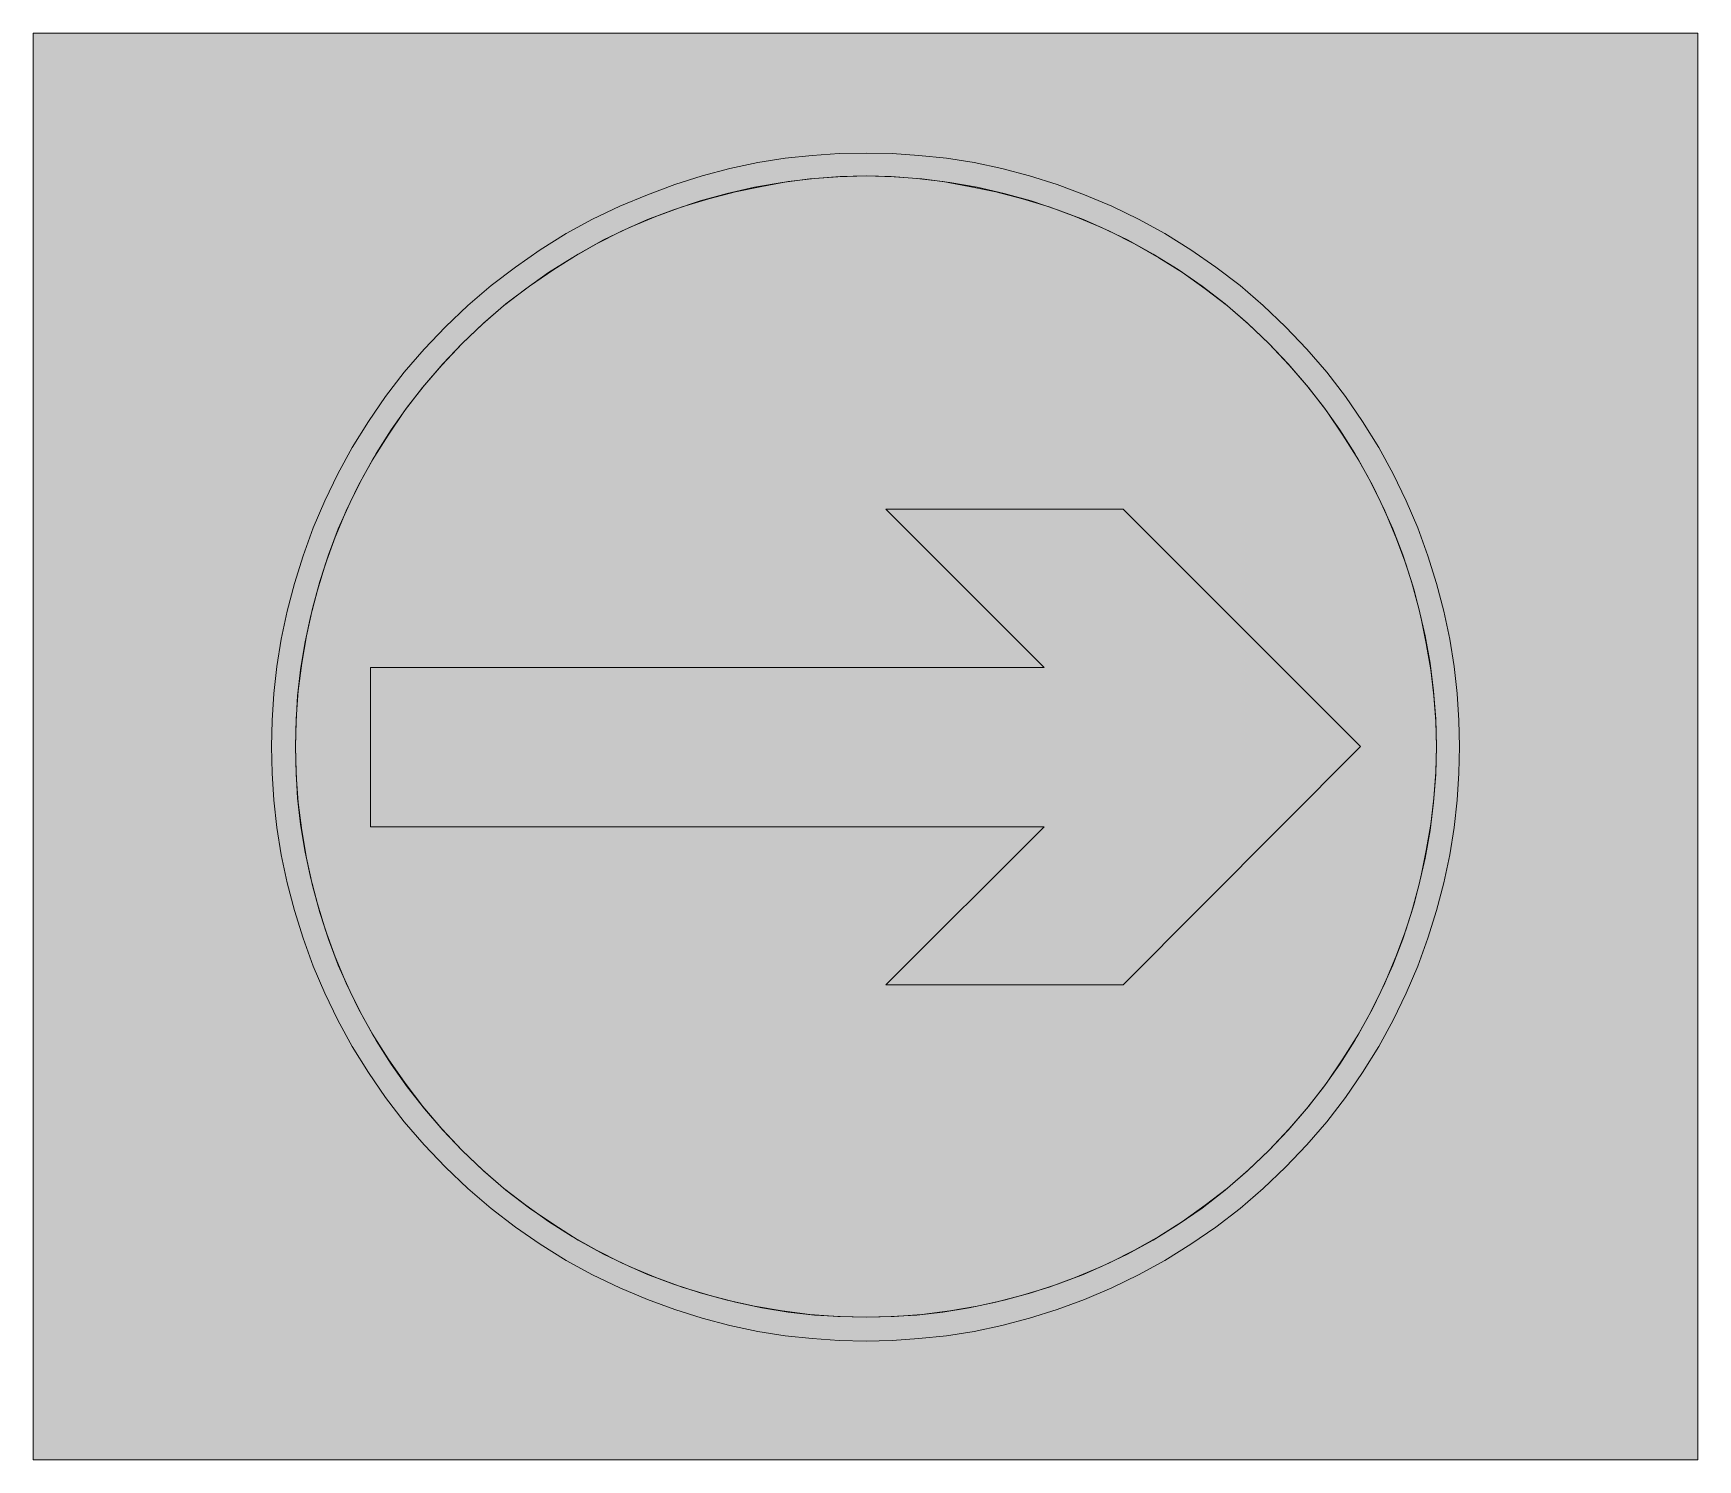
# Model space of a CAD drawing. Header units: metres. Extents: x 141 to 429, y 13 to 259.
import ezdxf

# ---------------------------------------------------------------- set-up
doc = ezdxf.new("R2010")
doc.units = ezdxf.units.M
for name, color, linetype, true_color in [('FILL_BLUE_0000FF', 7, 'Continuous', 0x0000ff), ('FILL_WHITE_FFFFFF', 7, 'Continuous', 0xffffff), ('FILL_YELLOW_FFFF00', 7, 'Continuous', 0xffff00)]:
    doc.layers.add(name, color=color, linetype=linetype, true_color=true_color)

msp = doc.modelspace()

# ---------------------------------------------------------------- hatches: boundary and pattern name
at = {"layer": 'FILL_BLUE_0000FF', "true_color": 0x0000ff}
h = msp.add_hatch(color=7, dxfattribs=at)
h.dxf.hatch_style = 1
h.paths.add_polyline_path([(383.45, 131.04), (383.08, 126.2), (382.47, 121.38), (381.62, 116.6), (380.55, 111.86), (379.25, 107.2), (377.74, 102.6), (376.02, 98.1), (374.03, 93.64), (371.84, 89.3), (369.45, 85.08), (366.86, 81), (364.08, 77.05), (361.11, 73.24), (357.95, 69.58), (354.6, 66.06), (351.08, 62.71), (347.42, 59.55), (343.61, 56.58), (339.66, 53.8), (335.58, 51.21), (331.36, 48.82), (327.02, 46.63), (322.56, 44.64), (318.06, 42.93), (313.49, 41.44), (308.85, 40.17), (304.15, 39.13), (299.41, 38.31), (294.61, 37.73), (289.79, 37.38), (284.94, 37.26), (280.08, 37.38), (275.24, 37.73), (270.42, 38.31), (265.63, 39.13), (260.9, 40.17), (256.24, 41.44), (251.64, 42.93), (247.14, 44.64), (242.68, 46.63), (238.34, 48.82), (234.12, 51.21), (230.04, 53.8), (226.09, 56.58), (222.28, 59.55), (218.62, 62.71), (215.1, 66.06), (211.75, 69.58), (208.59, 73.24), (205.62, 77.05), (202.84, 81), (200.25, 85.08), (197.86, 89.3), (195.67, 93.64), (193.68, 98.1), (191.97, 102.6), (190.48, 107.2), (189.21, 111.86), (188.17, 116.6), (187.35, 121.38), (186.77, 126.2), (186.42, 131.04), (186.3, 135.9), (186.42, 140.7), (186.77, 145.5), (187.35, 150.29), (188.17, 155.05), (189.21, 159.77), (190.48, 164.43), (191.97, 169.02), (193.68, 173.52), (195.67, 177.98), (197.86, 182.32), (200.25, 186.54), (202.84, 190.62), (205.62, 194.57), (208.59, 198.38), (211.75, 202.04), (215.1, 205.56), (218.62, 208.91), (222.28, 212.07), (226.09, 215.04), (230.04, 217.82), (234.12, 220.41), (238.34, 222.8), (242.68, 224.99), (247.14, 226.98), (251.64, 228.7), (256.24, 230.21), (260.9, 231.51), (265.63, 232.58), (270.42, 233.43), (275.24, 234.04), (280.08, 234.41), (284.94, 234.54), (289.79, 234.41), (294.61, 234.04), (299.41, 233.43), (304.15, 232.58), (308.85, 231.51), (313.49, 230.21), (318.06, 228.7), (322.56, 226.98), (327.02, 224.99), (331.36, 222.8), (335.58, 220.41), (339.66, 217.82), (343.61, 215.04), (347.42, 212.07), (351.08, 208.91), (354.6, 205.56), (357.95, 202.04), (361.11, 198.38), (364.08, 194.57), (366.86, 190.62), (369.45, 186.54), (371.84, 182.32), (374.03, 177.98), (376.02, 173.52), (377.74, 169.02), (379.25, 164.43), (380.55, 159.77), (381.62, 155.05), (382.47, 150.29), (383.08, 145.5), (383.45, 140.7), (383.58, 135.9), (383.45, 131.04)])
at = {"layer": 'FILL_WHITE_FFFFFF', "true_color": 0xffffff}
h = msp.add_hatch(color=7, dxfattribs=at)
h.dxf.hatch_style = 1
h.paths.add_polyline_path([(387.14, 126.61), (386.63, 121.9), (385.92, 117.18), (384.87, 112.35), (383.6, 107.55), (382.1, 102.75), (380.34, 97.92), (378.34, 93.23), (376.11, 88.61), (373.61, 84.05), (370.8, 79.56), (367.83, 75.2), (364.61, 71.03), (361.16, 67.03), (357.48, 63.18), (353.63, 59.5), (349.63, 56.05), (345.46, 52.83), (341.1, 49.86), (336.61, 47.05), (332.05, 44.55), (327.43, 42.32), (322.74, 40.32), (317.99, 38.56), (313.2, 37.06), (308.41, 35.79), (303.66, 34.74), (298.84, 34.03), (294.1, 33.53), (289.46, 33.22), (284.94, 33.12), (280.32, 33.22), (275.65, 33.53), (270.94, 34.03), (266.22, 34.74), (261.39, 35.79), (256.61, 37.06), (251.87, 38.56), (247.14, 40.32), (242.34, 42.32), (237.67, 44.55), (233.09, 47.05), (228.6, 49.86), (224.32, 52.83), (220.14, 56.05), (216.1, 59.5), (212.22, 63.18), (208.54, 67.03), (205.09, 71.03), (201.87, 75.2), (198.9, 79.56), (196.09, 84.05), (193.59, 88.61), (191.36, 93.23), (189.36, 97.92), (187.6, 102.75), (186.1, 107.55), (184.83, 112.35), (183.78, 117.18), (183.07, 121.9), (182.56, 126.61), (182.26, 131.28), (182.16, 135.9), (182.26, 140.42), (182.56, 145.04), (183.07, 149.72), (183.78, 154.44), (184.83, 159.27), (186.1, 164.07), (187.6, 168.87), (189.36, 173.7), (191.36, 178.39), (193.59, 183.02), (196.09, 187.57), (198.9, 192.06), (201.87, 196.42), (205.09, 200.59), (208.54, 204.59), (212.22, 208.44), (216.1, 212.12), (220.14, 215.57), (224.32, 218.79), (228.6, 221.76), (233.09, 224.57), (237.67, 227.07), (242.34, 229.3), (247.14, 231.3), (251.87, 233.06), (256.61, 234.56), (261.39, 235.83), (266.22, 236.88), (270.94, 237.59), (275.65, 238.1), (280.32, 238.4), (284.94, 238.5), (289.46, 238.4), (294.1, 238.1), (298.84, 237.59), (303.66, 236.88), (308.41, 235.83), (313.2, 234.56), (317.99, 233.06), (322.74, 231.3), (327.43, 229.3), (332.05, 227.07), (336.61, 224.57), (341.1, 221.76), (345.46, 218.79), (349.63, 215.57), (353.63, 212.12), (357.48, 208.44), (361.16, 204.59), (364.61, 200.59), (367.83, 196.42), (370.8, 192.06), (373.61, 187.57), (376.11, 183.02), (378.34, 178.39), (380.34, 173.7), (382.1, 168.87), (383.6, 164.07), (384.87, 159.27), (385.92, 154.44), (386.63, 149.72), (387.14, 145.04), (387.44, 140.42), (387.54, 135.9), (387.44, 131.28), (387.14, 126.61)])
h.paths.add_polyline_path([(383.15, 144.68), (382.59, 149.16), (381.78, 153.72), (380.86, 158.31), (379.71, 162.9), (378.29, 167.49), (376.56, 172.08), (374.67, 176.63), (372.51, 181.1), (370.08, 185.47), (367.38, 189.72), (364.55, 193.94), (361.46, 197.98), (358.14, 201.84), (354.6, 205.56), (350.89, 209.1), (347.04, 212.42), (343.06, 215.51), (338.94, 218.34), (334.59, 221.04), (330.17, 223.47), (325.68, 225.63), (321.12, 227.52), (316.61, 229.17), (312.01, 230.6), (307.38, 231.8), (302.76, 232.74), (298.2, 233.55), (293.71, 234.11), (289.29, 234.44), (284.94, 234.54), (280.48, 234.44), (276.01, 234.11), (271.5, 233.55), (266.94, 232.74), (262.35, 231.8), (257.76, 230.6), (253.17, 229.17), (248.58, 227.52), (244.03, 225.63), (239.56, 223.47), (235.19, 221.04), (230.94, 218.34), (226.72, 215.51), (222.68, 212.42), (218.82, 209.1), (215.1, 205.56), (211.56, 201.84), (208.24, 197.98), (205.15, 193.94), (202.32, 189.72), (199.62, 185.47), (197.19, 181.1), (195.03, 176.63), (193.14, 172.08), (191.49, 167.49), (190.06, 162.9), (188.86, 158.31), (187.92, 153.72), (187.14, 149.16), (186.64, 144.68), (186.38, 140.25), (186.3, 135.9), (186.38, 131.44), (186.64, 126.97), (187.14, 122.46), (187.92, 117.9), (188.86, 113.31), (190.06, 108.72), (191.49, 104.13), (193.14, 99.54), (195.03, 94.99), (197.19, 90.52), (199.62, 86.15), (202.32, 81.9), (205.23, 77.68), (208.3, 73.64), (211.58, 69.78), (215.1, 66.06), (218.82, 62.52), (222.68, 59.2), (226.72, 56.11), (230.94, 53.28), (235.19, 50.58), (239.56, 48.15), (244.03, 45.99), (248.58, 44.1), (253.17, 42.45), (257.76, 41.02), (262.35, 39.82), (266.94, 38.88), (271.5, 38.1), (276.01, 37.6), (280.48, 37.34), (284.94, 37.26), (289.29, 37.34), (293.71, 37.6), (298.2, 38.1), (302.76, 38.88), (307.38, 39.82), (312.01, 41.02), (316.61, 42.45), (321.12, 44.1), (325.68, 45.99), (330.16, 48.15), (334.59, 50.58), (338.94, 53.28), (343.06, 56.11), (347.04, 59.2), (350.89, 62.52), (354.6, 66.06), (358.14, 69.78), (361.46, 73.64), (364.55, 77.68), (367.38, 81.9), (370.08, 86.15), (372.51, 90.52), (374.67, 94.99), (376.56, 99.54), (378.29, 104.13), (379.71, 108.72), (380.86, 113.31), (381.78, 117.9), (382.59, 122.46), (383.15, 126.97), (383.48, 131.44), (383.58, 135.9), (383.48, 140.25), (383.15, 144.68)], flags=16)
h = msp.add_hatch(color=7, dxfattribs=at)
h.dxf.hatch_style = 1
h.paths.add_polyline_path([(315.72, 149.58), (288.36, 176.94), (329.4, 176.94), (370.44, 135.9), (329.4, 94.68), (288.36, 94.68), (315.72, 122.04), (199.26, 122.04), (199.26, 149.58), (315.72, 149.58)])
at = {"layer": 'FILL_YELLOW_FFFF00', "true_color": 0xffff00}
h = msp.add_hatch(color=7, dxfattribs=at)
h.dxf.hatch_style = 1
h.paths.add_polyline_path([(428.76, 259.2), (428.76, 12.6), (140.94, 12.6), (140.94, 259.2), (428.76, 259.2)])

# ---------------------------------------------------------------- linework, layer by layer
at = {"layer": 'FILL_BLUE_0000FF', "lineweight": 0, "true_color": 0x0000ff}
msp.add_lwpolyline([(383.45, 131.04), (383.08, 126.2), (382.47, 121.38), (381.62, 116.6), (380.55, 111.86), (379.25, 107.2), (377.74, 102.6), (376.02, 98.1), (374.03, 93.64), (371.84, 89.3), (369.45, 85.08), (366.86, 81), (364.08, 77.05), (361.11, 73.24), (357.95, 69.58), (354.6, 66.06), (351.08, 62.71), (347.42, 59.55), (343.61, 56.58), (339.66, 53.8), (335.58, 51.21), (331.36, 48.82), (327.02, 46.63), (322.56, 44.64), (318.06, 42.93), (313.49, 41.44), (308.85, 40.17), (304.15, 39.13), (299.41, 38.31), (294.61, 37.73), (289.79, 37.38), (284.94, 37.26), (280.08, 37.38), (275.24, 37.73), (270.42, 38.31), (265.63, 39.13), (260.9, 40.17), (256.24, 41.44), (251.64, 42.93), (247.14, 44.64), (242.68, 46.63), (238.34, 48.82), (234.12, 51.21), (230.04, 53.8), (226.09, 56.58), (222.28, 59.55), (218.62, 62.71), (215.1, 66.06), (211.75, 69.58), (208.59, 73.24), (205.62, 77.05), (202.84, 81), (200.25, 85.08), (197.86, 89.3), (195.67, 93.64), (193.68, 98.1), (191.97, 102.6), (190.48, 107.2), (189.21, 111.86), (188.17, 116.6), (187.35, 121.38), (186.77, 126.2), (186.42, 131.04), (186.3, 135.9), (186.42, 140.7), (186.77, 145.5), (187.35, 150.29), (188.17, 155.05), (189.21, 159.77), (190.48, 164.43), (191.97, 169.02), (193.68, 173.52), (195.67, 177.98), (197.86, 182.32), (200.25, 186.54), (202.84, 190.62), (205.62, 194.57), (208.59, 198.38), (211.75, 202.04), (215.1, 205.56), (218.62, 208.91), (222.28, 212.07), (226.09, 215.04), (230.04, 217.82), (234.12, 220.41), (238.34, 222.8), (242.68, 224.99), (247.14, 226.98), (251.64, 228.7), (256.24, 230.21), (260.9, 231.51), (265.63, 232.58), (270.42, 233.43), (275.24, 234.04), (280.08, 234.41), (284.94, 234.54), (289.79, 234.41), (294.61, 234.04), (299.41, 233.43), (304.15, 232.58), (308.85, 231.51), (313.49, 230.21), (318.06, 228.7), (322.56, 226.98), (327.02, 224.99), (331.36, 222.8), (335.58, 220.41), (339.66, 217.82), (343.61, 215.04), (347.42, 212.07), (351.08, 208.91), (354.6, 205.56), (357.95, 202.04), (361.11, 198.38), (364.08, 194.57), (366.86, 190.62), (369.45, 186.54), (371.84, 182.32), (374.03, 177.98), (376.02, 173.52), (377.74, 169.02), (379.25, 164.43), (380.55, 159.77), (381.62, 155.05), (382.47, 150.29), (383.08, 145.5), (383.45, 140.7), (383.58, 135.9)], close=True, dxfattribs=at)
at = {"layer": 'FILL_WHITE_FFFFFF', "lineweight": 0, "true_color": 0xffffff}
for points in [[(387.14, 126.61), (386.63, 121.9), (385.92, 117.18), (384.87, 112.35), (383.6, 107.55), (382.1, 102.75), (380.34, 97.92), (378.34, 93.23), (376.11, 88.61), (373.61, 84.05), (370.8, 79.56), (367.83, 75.2), (364.61, 71.03), (361.16, 67.03), (357.48, 63.18), (353.63, 59.5), (349.63, 56.05), (345.46, 52.83), (341.1, 49.86), (336.61, 47.05), (332.05, 44.55), (327.43, 42.32), (322.74, 40.32), (317.99, 38.56), (313.2, 37.06), (308.41, 35.79), (303.66, 34.74), (298.84, 34.03), (294.1, 33.53), (289.46, 33.22), (284.94, 33.12), (280.32, 33.22), (275.65, 33.53), (270.94, 34.03), (266.22, 34.74), (261.39, 35.79), (256.61, 37.06), (251.87, 38.56), (247.14, 40.32), (242.34, 42.32), (237.67, 44.55), (233.09, 47.05), (228.6, 49.86), (224.32, 52.83), (220.14, 56.05), (216.1, 59.5), (212.22, 63.18), (208.54, 67.03), (205.09, 71.03), (201.87, 75.2), (198.9, 79.56), (196.09, 84.05), (193.59, 88.61), (191.36, 93.23), (189.36, 97.92), (187.6, 102.75), (186.1, 107.55), (184.83, 112.35), (183.78, 117.18), (183.07, 121.9), (182.56, 126.61), (182.26, 131.28), (182.16, 135.9), (182.26, 140.42), (182.56, 145.04), (183.07, 149.72), (183.78, 154.44), (184.83, 159.27), (186.1, 164.07), (187.6, 168.87), (189.36, 173.7), (191.36, 178.39), (193.59, 183.02), (196.09, 187.57), (198.9, 192.06), (201.87, 196.42), (205.09, 200.59), (208.54, 204.59), (212.22, 208.44), (216.1, 212.12), (220.14, 215.57), (224.32, 218.79), (228.6, 221.76), (233.09, 224.57), (237.67, 227.07), (242.34, 229.3), (247.14, 231.3), (251.87, 233.06), (256.61, 234.56), (261.39, 235.83), (266.22, 236.88), (270.94, 237.59), (275.65, 238.1), (280.32, 238.4), (284.94, 238.5), (289.46, 238.4), (294.1, 238.1), (298.84, 237.59), (303.66, 236.88), (308.41, 235.83), (313.2, 234.56), (317.99, 233.06), (322.74, 231.3), (327.43, 229.3), (332.05, 227.07), (336.61, 224.57), (341.1, 221.76), (345.46, 218.79), (349.63, 215.57), (353.63, 212.12), (357.48, 208.44), (361.16, 204.59), (364.61, 200.59), (367.83, 196.42), (370.8, 192.06), (373.61, 187.57), (376.11, 183.02), (378.34, 178.39), (380.34, 173.7), (382.1, 168.87), (383.6, 164.07), (384.87, 159.27), (385.92, 154.44), (386.63, 149.72), (387.14, 145.04), (387.44, 140.42), (387.54, 135.9), (387.44, 131.28)], [(383.15, 144.68), (382.59, 149.16), (381.78, 153.72), (380.86, 158.31), (379.71, 162.9), (378.29, 167.49), (376.56, 172.08), (374.67, 176.63), (372.51, 181.1), (370.08, 185.47), (367.38, 189.72), (364.55, 193.94), (361.46, 197.98), (358.14, 201.84), (354.6, 205.56), (350.89, 209.1), (347.04, 212.42), (343.06, 215.51), (338.94, 218.34), (334.59, 221.04), (330.17, 223.47), (325.68, 225.63), (321.12, 227.52), (316.61, 229.17), (312.01, 230.6), (307.38, 231.8), (302.76, 232.74), (298.2, 233.55), (293.71, 234.11), (289.29, 234.44), (284.94, 234.54), (280.48, 234.44), (276.01, 234.11), (271.5, 233.55), (266.94, 232.74), (262.35, 231.8), (257.76, 230.6), (253.17, 229.17), (248.58, 227.52), (244.03, 225.63), (239.56, 223.47), (235.19, 221.04), (230.94, 218.34), (226.72, 215.51), (222.68, 212.42), (218.82, 209.1), (215.1, 205.56), (211.56, 201.84), (208.24, 197.98), (205.15, 193.94), (202.32, 189.72), (199.62, 185.47), (197.19, 181.1), (195.03, 176.63), (193.14, 172.08), (191.49, 167.49), (190.06, 162.9), (188.86, 158.31), (187.92, 153.72), (187.14, 149.16), (186.64, 144.68), (186.38, 140.25), (186.3, 135.9), (186.38, 131.44), (186.64, 126.97), (187.14, 122.46), (187.92, 117.9), (188.86, 113.31), (190.06, 108.72), (191.49, 104.13), (193.14, 99.54), (195.03, 94.99), (197.19, 90.52), (199.62, 86.15), (202.32, 81.9), (205.23, 77.68), (208.3, 73.64), (211.58, 69.78), (215.1, 66.06), (218.82, 62.52), (222.68, 59.2), (226.72, 56.11), (230.94, 53.28), (235.19, 50.58), (239.56, 48.15), (244.03, 45.99), (248.58, 44.1), (253.17, 42.45), (257.76, 41.02), (262.35, 39.82), (266.94, 38.88), (271.5, 38.1), (276.01, 37.6), (280.48, 37.34), (284.94, 37.26), (289.29, 37.34), (293.71, 37.6), (298.2, 38.1), (302.76, 38.88), (307.38, 39.82), (312.01, 41.02), (316.61, 42.45), (321.12, 44.1), (325.68, 45.99), (330.16, 48.15), (334.59, 50.58), (338.94, 53.28), (343.06, 56.11), (347.04, 59.2), (350.89, 62.52), (354.6, 66.06), (358.14, 69.78), (361.46, 73.64), (364.55, 77.68), (367.38, 81.9), (370.08, 86.15), (372.51, 90.52), (374.67, 94.99), (376.56, 99.54), (378.29, 104.13), (379.71, 108.72), (380.86, 113.31), (381.78, 117.9), (382.59, 122.46), (383.15, 126.97), (383.48, 131.44), (383.58, 135.9), (383.48, 140.25)]]:
    msp.add_lwpolyline(points, close=True, dxfattribs=at)
at = {"layer": 'FILL_WHITE_FFFFFF', "lineweight": 0, "true_color": 0x0000ff}
msp.add_lwpolyline([(315.72, 149.58), (288.36, 176.94), (329.4, 176.94), (370.44, 135.9), (329.4, 94.68), (288.36, 94.68), (315.72, 122.04), (199.26, 122.04), (199.26, 149.58)], close=True, dxfattribs=at)
at = {"layer": 'FILL_YELLOW_FFFF00', "lineweight": 0, "true_color": 0xffff00}
msp.add_lwpolyline([(428.76, 259.2), (428.76, 12.6), (140.94, 12.6), (140.94, 259.2)], close=True, dxfattribs=at)

doc.saveas('drawing.dxf')
